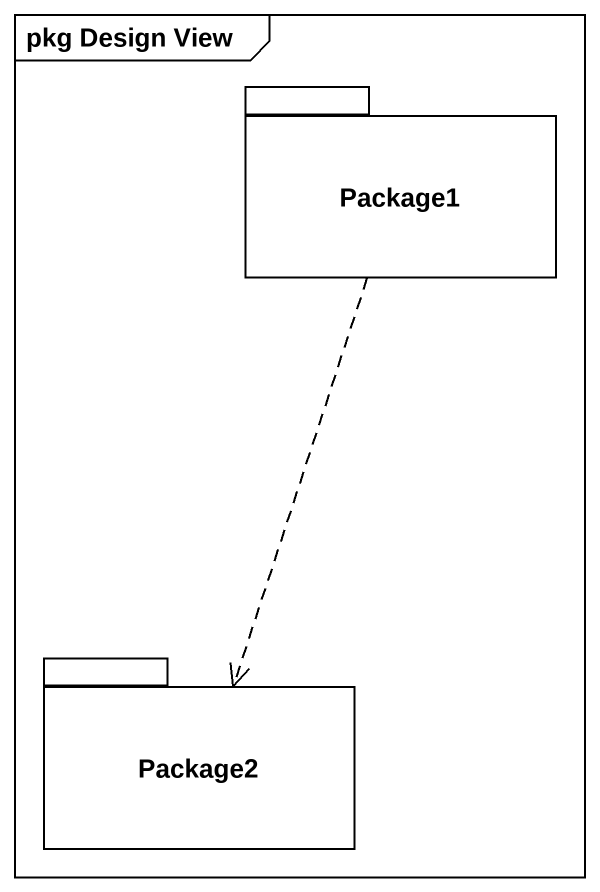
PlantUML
@startuml
mainframe pkg Design View
package Package1 {
}
package Package2 {
}
Package1 ..> Package2
@enduml
